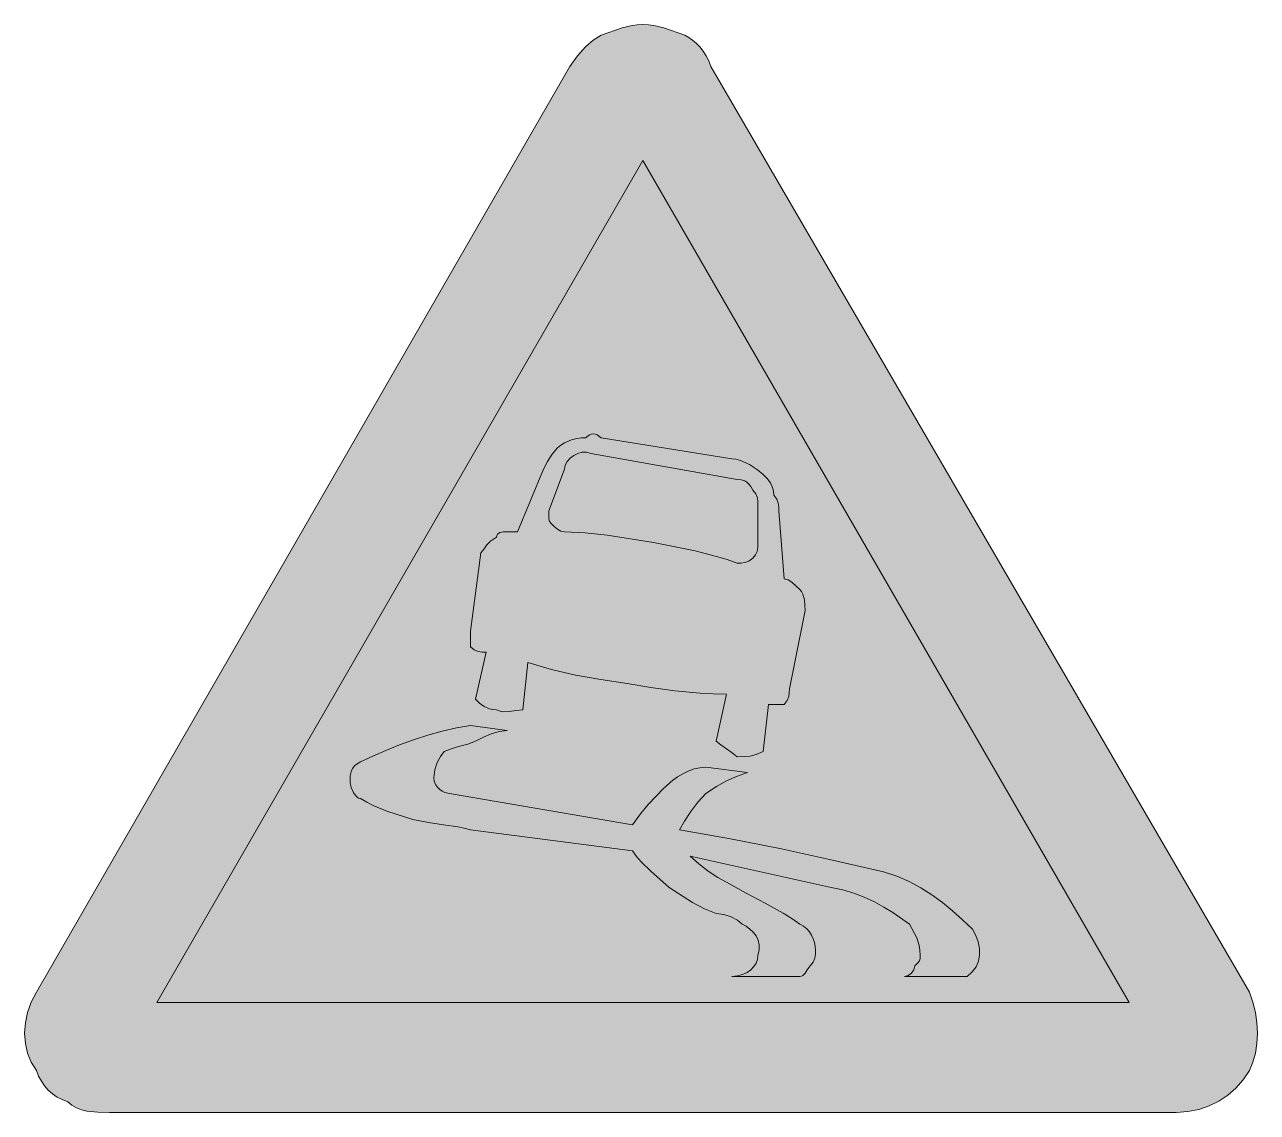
# Model space of a CAD drawing. Header units: metres. Extents: x 141 to 424, y 11 to 261.
import ezdxf

# ---------------------------------------------------------------- set-up
doc = ezdxf.new("R2010")
doc.units = ezdxf.units.M
for name, color, linetype, true_color in [('FILL_BLACK_000000', 7, 'Continuous', 0x000000), ('FILL_RED_FF0000', 7, 'Continuous', 0xff0000), ('FILL_WHITE_FFFFFF', 7, 'Continuous', 0xffffff)]:
    doc.layers.add(name, color=color, linetype=linetype, true_color=true_color)

msp = doc.modelspace()

# ---------------------------------------------------------------- hatches: boundary and pattern name
at = {"layer": 'FILL_BLACK_000000', "true_color": 0x000000}
h = msp.add_hatch(color=7, dxfattribs=at)
h.dxf.hatch_style = 1
h.paths.add_polyline_path([(245.13, 116.79), (244.23, 117.15), (243.33, 117.84), (243.33, 119.04), (243.33, 121.44), (245.73, 139.44), (246.46, 140.34), (247.08, 141.24), (247.92, 142.14), (249.33, 143.04), (249.38, 143.44), (249.54, 143.73), (250.08, 144.09), (250.85, 144.22), (251.73, 144.24), (254.13, 144.24), (260.13, 158.64), (261.05, 160.42), (262.08, 162.09), (263.34, 163.53), (264.08, 164.14), (264.93, 164.64), (266.52, 165.33), (267.78, 165.69), (268.81, 165.82), (269.73, 165.84), (270.63, 166.51), (271.08, 166.68), (271.53, 166.74), (271.98, 166.68), (272.43, 166.51), (273.33, 165.84), (303.33, 161.04), (304.28, 160.93), (305.3, 160.65), (307.38, 159.69), (309.24, 158.51), (310.53, 157.44), (311.41, 156.52), (312.18, 155.49), (312.72, 154.23), (312.88, 153.49), (312.93, 152.64), (313.62, 151.74), (313.98, 150.84), (314.11, 149.94), (314.13, 149.04), (315.33, 133.44), (316.23, 133.23), (317.13, 132.69), (318.93, 131.04), (319.33, 130.54), (319.62, 129.95), (319.98, 128.64), (320.13, 126.24), (316.53, 108.24), (316.51, 107.34), (316.38, 106.44), (316.02, 105.54), (315.33, 104.64), (311.73, 104.64), (310.53, 93.84), (308.92, 93.15), (307.53, 92.79), (306.14, 92.66), (304.53, 92.64), (303.44, 93.54), (302.13, 94.44), (300.82, 95.34), (299.73, 96.24), (302.13, 107.04), (299.03, 107.09), (296.04, 107.25), (290.28, 107.79), (284.75, 108.56), (279.33, 109.44), (273.24, 110.36), (267.48, 111.39), (261.95, 112.65), (256.53, 114.24), (255.33, 103.44), (253.72, 103.27), (252.33, 102.99), (250.94, 102.93), (250.18, 103.1), (249.33, 103.44), (248.48, 103.49), (247.74, 103.65), (246.48, 104.19), (245.45, 104.96), (244.53, 105.84), (246.93, 116.64), (246.03, 116.66), (245.13, 116.79)])
h.paths.add_polyline_path([(306.33, 137.19), (307.23, 137.55), (308.13, 138.24), (308.73, 138.99), (309.14, 139.76), (309.33, 140.64), (309.33, 150.24), (309.31, 151.14), (309.18, 152.04), (308.82, 152.94), (308.13, 153.84), (307.68, 154.63), (307.23, 155.23), (306.78, 155.65), (306.33, 155.94), (305.43, 156.2), (304.53, 156.24), (270.93, 162.24), (269.98, 162.53), (268.98, 162.52), (267.98, 162.26), (267.03, 161.79), (266.2, 161.15), (265.53, 160.38), (265.09, 159.53), (264.93, 158.64), (261.33, 149.04), (261.33, 147.84), (261.35, 147.13), (261.48, 146.64), (261.84, 146.15), (262.53, 145.44), (263.28, 144.84), (264.05, 144.43), (264.93, 144.24), (269.64, 144.03), (274.68, 143.49), (285.33, 141.84), (294.93, 139.89), (299.84, 138.63), (302.23, 137.89), (304.53, 137.04), (305.43, 137.06), (306.33, 137.19)], flags=16)
h = msp.add_hatch(color=7, dxfattribs=at)
h.dxf.hatch_style = 1
h.paths.add_polyline_path([(217.68, 83.15), (217.25, 83.43), (216.48, 84.39), (215.94, 85.57), (215.73, 86.64), (215.77, 88.23), (216.03, 89.49), (216.32, 90.03), (216.74, 90.52), (217.34, 90.99), (218.13, 91.44), (220.94, 92.79), (223.92, 94.1), (227.05, 95.36), (230.28, 96.54), (233.56, 97.6), (236.86, 98.53), (240.13, 99.28), (243.33, 99.84), (251.73, 98.64), (249.93, 98.43), (248.13, 97.89), (246.33, 97.12), (244.53, 96.24), (242.73, 95.53), (240.93, 95.04), (239.13, 94.55), (237.33, 93.84), (236.45, 92.73), (235.68, 91.29), (235.14, 89.62), (234.93, 87.84), (235.04, 87), (235.32, 86.26), (235.75, 85.65), (236.28, 85.14), (236.86, 84.75), (237.46, 84.46), (238.53, 84.24), (280.53, 77.04), (282.33, 79.53), (284.13, 81.69), (287.73, 85.44), (289.74, 87.2), (290.87, 88.01), (292.08, 88.74), (293.34, 89.35), (294.65, 89.83), (295.98, 90.13), (297.33, 90.24), (306.93, 89.04), (304.42, 88.12), (302.13, 87.09), (299.84, 85.83), (297.33, 84.24), (295.55, 82.25), (293.88, 80.04), (292.44, 77.83), (291.33, 75.84), (303.03, 73.83), (314.73, 71.49), (326.43, 68.92), (338.13, 66.24), (341.17, 65.23), (344.02, 64.01), (346.69, 62.59), (349.23, 60.99), (351.65, 59.22), (353.99, 57.3), (356.28, 55.23), (358.53, 53.04), (359.32, 51.64), (359.86, 50.17), (360.15, 48.67), (360.18, 47.19), (359.92, 45.76), (359.37, 44.43), (358.51, 43.25), (357.33, 42.24), (342.93, 42.24), (343.81, 42.45), (344.58, 42.99), (345.12, 43.76), (345.33, 44.64), (346.02, 45.35), (346.38, 45.84), (346.51, 46.33), (346.53, 47.04), (346.48, 48.28), (346.32, 49.35), (345.78, 51.09), (344.13, 54.24), (340.31, 56.9), (338.22, 58.16), (336.03, 59.34), (333.72, 60.4), (331.31, 61.33), (328.77, 62.08), (326.13, 62.64), (293.73, 69.84), (295.72, 68.06), (297.93, 66.39), (300.14, 64.95), (302.13, 63.84), (306.61, 61.33), (310.98, 59.04), (315.12, 56.75), (317.08, 55.54), (318.93, 54.24), (319.77, 53.74), (320.51, 53.13), (321.12, 52.45), (321.63, 51.69), (322.02, 50.88), (322.31, 50.02), (322.47, 49.14), (322.53, 48.24), (322.51, 47.34), (322.38, 46.44), (322.02, 45.54), (321.33, 44.64), (320.62, 43.76), (320.13, 42.99), (319.64, 42.45), (319.33, 42.29), (318.93, 42.24), (303.33, 42.24), (304.62, 42.35), (305.79, 42.65), (306.81, 43.13), (307.68, 43.74), (308.38, 44.47), (308.9, 45.28), (309.22, 46.14), (309.33, 47.04), (309.62, 48.33), (309.61, 49.51), (309.35, 50.58), (308.88, 51.54), (308.24, 52.38), (307.47, 53.11), (306.62, 53.73), (305.73, 54.24), (304.62, 55.12), (303.18, 55.89), (301.51, 56.43), (299.73, 56.64), (297.03, 57.75), (294.33, 59.19), (288.93, 62.64), (284.73, 66.39), (282.52, 68.55), (281.48, 69.74), (280.53, 71.04), (243.33, 75.84), (241.93, 76.24), (240.42, 76.55), (237.18, 77.04), (233.71, 77.53), (230.13, 78.24), (224.13, 80.19), (221.02, 81.45), (219.53, 82.19), (218.13, 83.04), (217.68, 83.15)])
at = {"layer": 'FILL_RED_FF0000', "true_color": 0xff0000}
h = msp.add_hatch(color=7, dxfattribs=at)
h.dxf.hatch_style = 1
h.paths.add_polyline_path([(422.92, 36.34), (423.48, 33.97), (423.82, 31.57), (423.93, 29.19), (423.82, 26.86), (423.48, 24.63), (422.92, 22.55), (422.13, 20.64), (420.67, 18.5), (419, 16.61), (417.13, 14.97), (415.08, 13.59), (412.86, 12.5), (410.49, 11.7), (407.97, 11.21), (405.33, 11.04), (160.53, 11.04), (157.85, 11.08), (155.28, 11.34), (154.07, 11.63), (152.94, 12.05), (151.88, 12.65), (150.93, 13.44), (149.64, 13.95), (148.46, 14.56), (147.39, 15.3), (146.43, 16.14), (145.59, 17.1), (144.86, 18.16), (144.24, 19.35), (143.73, 20.64), (142.55, 22.55), (141.71, 24.63), (141.2, 26.86), (141.03, 29.19), (141.2, 31.57), (141.71, 33.97), (142.55, 36.34), (143.73, 38.64), (266.13, 251.04), (267.93, 253.51), (269.73, 255.54), (271.53, 257.11), (273.33, 258.24), (278.13, 259.89), (280.42, 260.43), (281.63, 260.59), (282.93, 260.64), (284.23, 260.59), (285.44, 260.43), (287.73, 259.89), (292.53, 258.24), (293.43, 257.73), (294.31, 257.11), (295.17, 256.38), (295.98, 255.54), (296.74, 254.58), (297.42, 253.51), (298.03, 252.33), (298.53, 251.04), (422.13, 38.64), (422.92, 36.34)])
at = {"layer": 'FILL_WHITE_FFFFFF', "true_color": 0xffffff}
h = msp.add_hatch(color=7, dxfattribs=at)
h.dxf.hatch_style = 1
h.paths.add_polyline_path([(282.93, 229.44), (394.53, 36.24), (171.33, 36.24), (282.93, 229.44)])

# ---------------------------------------------------------------- linework, layer by layer
at = {"layer": 'FILL_BLACK_000000', "lineweight": 0, "true_color": 0x000000}
for points in [[(245.13, 116.79), (244.23, 117.15), (243.33, 117.84), (243.33, 119.04), (243.33, 121.44), (245.73, 139.44), (246.46, 140.34), (247.08, 141.24), (247.92, 142.14), (249.33, 143.04), (249.38, 143.44), (249.54, 143.73), (250.08, 144.09), (250.85, 144.22), (251.73, 144.24), (254.13, 144.24), (260.13, 158.64), (261.05, 160.42), (262.08, 162.09), (263.34, 163.53), (264.08, 164.14), (264.93, 164.64), (266.52, 165.33), (267.78, 165.69), (268.81, 165.82), (269.73, 165.84), (270.63, 166.51), (271.08, 166.68), (271.53, 166.74), (271.98, 166.68), (272.43, 166.51), (273.33, 165.84), (303.33, 161.04), (304.28, 160.93), (305.3, 160.65), (307.38, 159.69), (309.24, 158.51), (310.53, 157.44), (311.41, 156.52), (312.18, 155.49), (312.72, 154.23), (312.88, 153.49), (312.93, 152.64), (313.62, 151.74), (313.98, 150.84), (314.11, 149.94), (314.13, 149.04), (315.33, 133.44), (316.23, 133.23), (317.13, 132.69), (318.93, 131.04), (319.33, 130.54), (319.62, 129.95), (319.98, 128.64), (320.13, 126.24), (316.53, 108.24), (316.51, 107.34), (316.38, 106.44), (316.02, 105.54), (315.33, 104.64), (311.73, 104.64), (310.53, 93.84), (308.92, 93.15), (307.53, 92.79), (306.14, 92.66), (304.53, 92.64), (303.44, 93.54), (302.13, 94.44), (300.82, 95.34), (299.73, 96.24), (302.13, 107.04), (299.03, 107.09), (296.04, 107.25), (290.28, 107.79), (284.75, 108.56), (279.33, 109.44), (273.24, 110.36), (267.48, 111.39), (261.95, 112.65), (256.53, 114.24), (255.33, 103.44), (253.72, 103.27), (252.33, 102.99), (250.94, 102.93), (250.18, 103.1), (249.33, 103.44), (248.48, 103.49), (247.74, 103.65), (246.48, 104.19), (245.45, 104.96), (244.53, 105.84), (246.93, 116.64), (246.03, 116.66)], [(306.33, 137.19), (307.23, 137.55), (308.13, 138.24), (308.73, 138.99), (309.14, 139.76), (309.33, 140.64), (309.33, 150.24), (309.31, 151.14), (309.18, 152.04), (308.82, 152.94), (308.13, 153.84), (307.68, 154.63), (307.23, 155.23), (306.78, 155.65), (306.33, 155.94), (305.43, 156.2), (304.53, 156.24), (270.93, 162.24), (269.98, 162.53), (268.98, 162.52), (267.98, 162.26), (267.03, 161.79), (266.2, 161.15), (265.53, 160.38), (265.09, 159.53), (264.93, 158.64), (261.33, 149.04), (261.33, 147.84), (261.35, 147.13), (261.48, 146.64), (261.84, 146.15), (262.53, 145.44), (263.28, 144.84), (264.05, 144.43), (264.93, 144.24), (269.64, 144.03), (274.68, 143.49), (285.33, 141.84), (294.93, 139.89), (299.84, 138.63), (302.23, 137.89), (304.53, 137.04), (305.43, 137.06)], [(217.68, 83.15), (217.25, 83.43), (216.48, 84.39), (215.94, 85.57), (215.73, 86.64), (215.77, 88.23), (216.03, 89.49), (216.32, 90.03), (216.74, 90.52), (217.34, 90.99), (218.13, 91.44), (220.94, 92.79), (223.92, 94.1), (227.05, 95.36), (230.28, 96.54), (233.56, 97.6), (236.86, 98.53), (240.13, 99.28), (243.33, 99.84), (251.73, 98.64), (249.93, 98.43), (248.13, 97.89), (246.33, 97.12), (244.53, 96.24), (242.73, 95.53), (240.93, 95.04), (239.13, 94.55), (237.33, 93.84), (236.45, 92.73), (235.68, 91.29), (235.14, 89.62), (234.93, 87.84), (235.04, 87), (235.32, 86.26), (235.75, 85.65), (236.28, 85.14), (236.86, 84.75), (237.46, 84.46), (238.53, 84.24), (280.53, 77.04), (282.33, 79.53), (284.13, 81.69), (287.73, 85.44), (289.74, 87.2), (290.87, 88.01), (292.08, 88.74), (293.34, 89.35), (294.65, 89.83), (295.98, 90.13), (297.33, 90.24), (306.93, 89.04), (304.42, 88.12), (302.13, 87.09), (299.84, 85.83), (297.33, 84.24), (295.55, 82.25), (293.88, 80.04), (292.44, 77.83), (291.33, 75.84), (303.03, 73.83), (314.73, 71.49), (326.43, 68.92), (338.13, 66.24), (341.17, 65.23), (344.02, 64.01), (346.69, 62.59), (349.23, 60.99), (351.65, 59.22), (353.99, 57.3), (356.28, 55.23), (358.53, 53.04), (359.32, 51.64), (359.86, 50.17), (360.15, 48.67), (360.18, 47.19), (359.92, 45.76), (359.37, 44.43), (358.51, 43.25), (357.33, 42.24), (342.93, 42.24), (343.81, 42.45), (344.58, 42.99), (345.12, 43.76), (345.33, 44.64), (346.02, 45.35), (346.38, 45.84), (346.51, 46.33), (346.53, 47.04), (346.48, 48.28), (346.32, 49.35), (345.78, 51.09), (344.13, 54.24), (340.31, 56.9), (338.22, 58.16), (336.03, 59.34), (333.72, 60.4), (331.31, 61.33), (328.77, 62.08), (326.13, 62.64), (293.73, 69.84), (295.72, 68.06), (297.93, 66.39), (300.14, 64.95), (302.13, 63.84), (306.61, 61.33), (310.98, 59.04), (315.12, 56.75), (317.08, 55.54), (318.93, 54.24), (319.77, 53.74), (320.51, 53.13), (321.12, 52.45), (321.63, 51.69), (322.02, 50.88), (322.31, 50.02), (322.47, 49.14), (322.53, 48.24), (322.51, 47.34), (322.38, 46.44), (322.02, 45.54), (321.33, 44.64), (320.62, 43.76), (320.13, 42.99), (319.64, 42.45), (319.33, 42.29), (318.93, 42.24), (303.33, 42.24), (304.62, 42.35), (305.79, 42.65), (306.81, 43.13), (307.68, 43.74), (308.38, 44.47), (308.9, 45.28), (309.22, 46.14), (309.33, 47.04), (309.62, 48.33), (309.61, 49.51), (309.35, 50.58), (308.88, 51.54), (308.24, 52.38), (307.47, 53.11), (306.62, 53.73), (305.73, 54.24), (304.62, 55.12), (303.18, 55.89), (301.51, 56.43), (299.73, 56.64), (297.03, 57.75), (294.33, 59.19), (288.93, 62.64), (284.73, 66.39), (282.52, 68.55), (281.48, 69.74), (280.53, 71.04), (243.33, 75.84), (241.93, 76.24), (240.42, 76.55), (237.18, 77.04), (233.71, 77.53), (230.13, 78.24), (224.13, 80.19), (221.02, 81.45), (219.53, 82.19), (218.13, 83.04)]]:
    msp.add_lwpolyline(points, close=True, dxfattribs=at)
at = {"layer": 'FILL_RED_FF0000', "lineweight": 0, "true_color": 0xff0000}
msp.add_lwpolyline([(422.92, 36.34), (423.48, 33.97), (423.82, 31.57), (423.93, 29.19), (423.82, 26.86), (423.48, 24.63), (422.92, 22.55), (422.13, 20.64), (420.67, 18.5), (419, 16.61), (417.13, 14.97), (415.08, 13.59), (412.86, 12.5), (410.49, 11.7), (407.97, 11.21), (405.33, 11.04), (160.53, 11.04), (157.85, 11.08), (155.28, 11.34), (154.07, 11.63), (152.94, 12.05), (151.88, 12.65), (150.93, 13.44), (149.64, 13.95), (148.46, 14.56), (147.39, 15.3), (146.43, 16.14), (145.59, 17.1), (144.86, 18.16), (144.24, 19.35), (143.73, 20.64), (142.55, 22.55), (141.71, 24.63), (141.2, 26.86), (141.03, 29.19), (141.2, 31.57), (141.71, 33.97), (142.55, 36.34), (143.73, 38.64), (266.13, 251.04), (267.93, 253.51), (269.73, 255.54), (271.53, 257.11), (273.33, 258.24), (278.13, 259.89), (280.42, 260.43), (281.63, 260.59), (282.93, 260.64), (284.23, 260.59), (285.44, 260.43), (287.73, 259.89), (292.53, 258.24), (293.43, 257.73), (294.31, 257.11), (295.17, 256.38), (295.98, 255.54), (296.74, 254.58), (297.42, 253.51), (298.03, 252.33), (298.53, 251.04), (422.13, 38.64)], close=True, dxfattribs=at)
at = {"layer": 'FILL_WHITE_FFFFFF', "lineweight": 0, "true_color": 0xff0000}
msp.add_lwpolyline([(282.93, 229.44), (394.53, 36.24), (171.33, 36.24)], close=True, dxfattribs=at)

doc.saveas('drawing.dxf')
